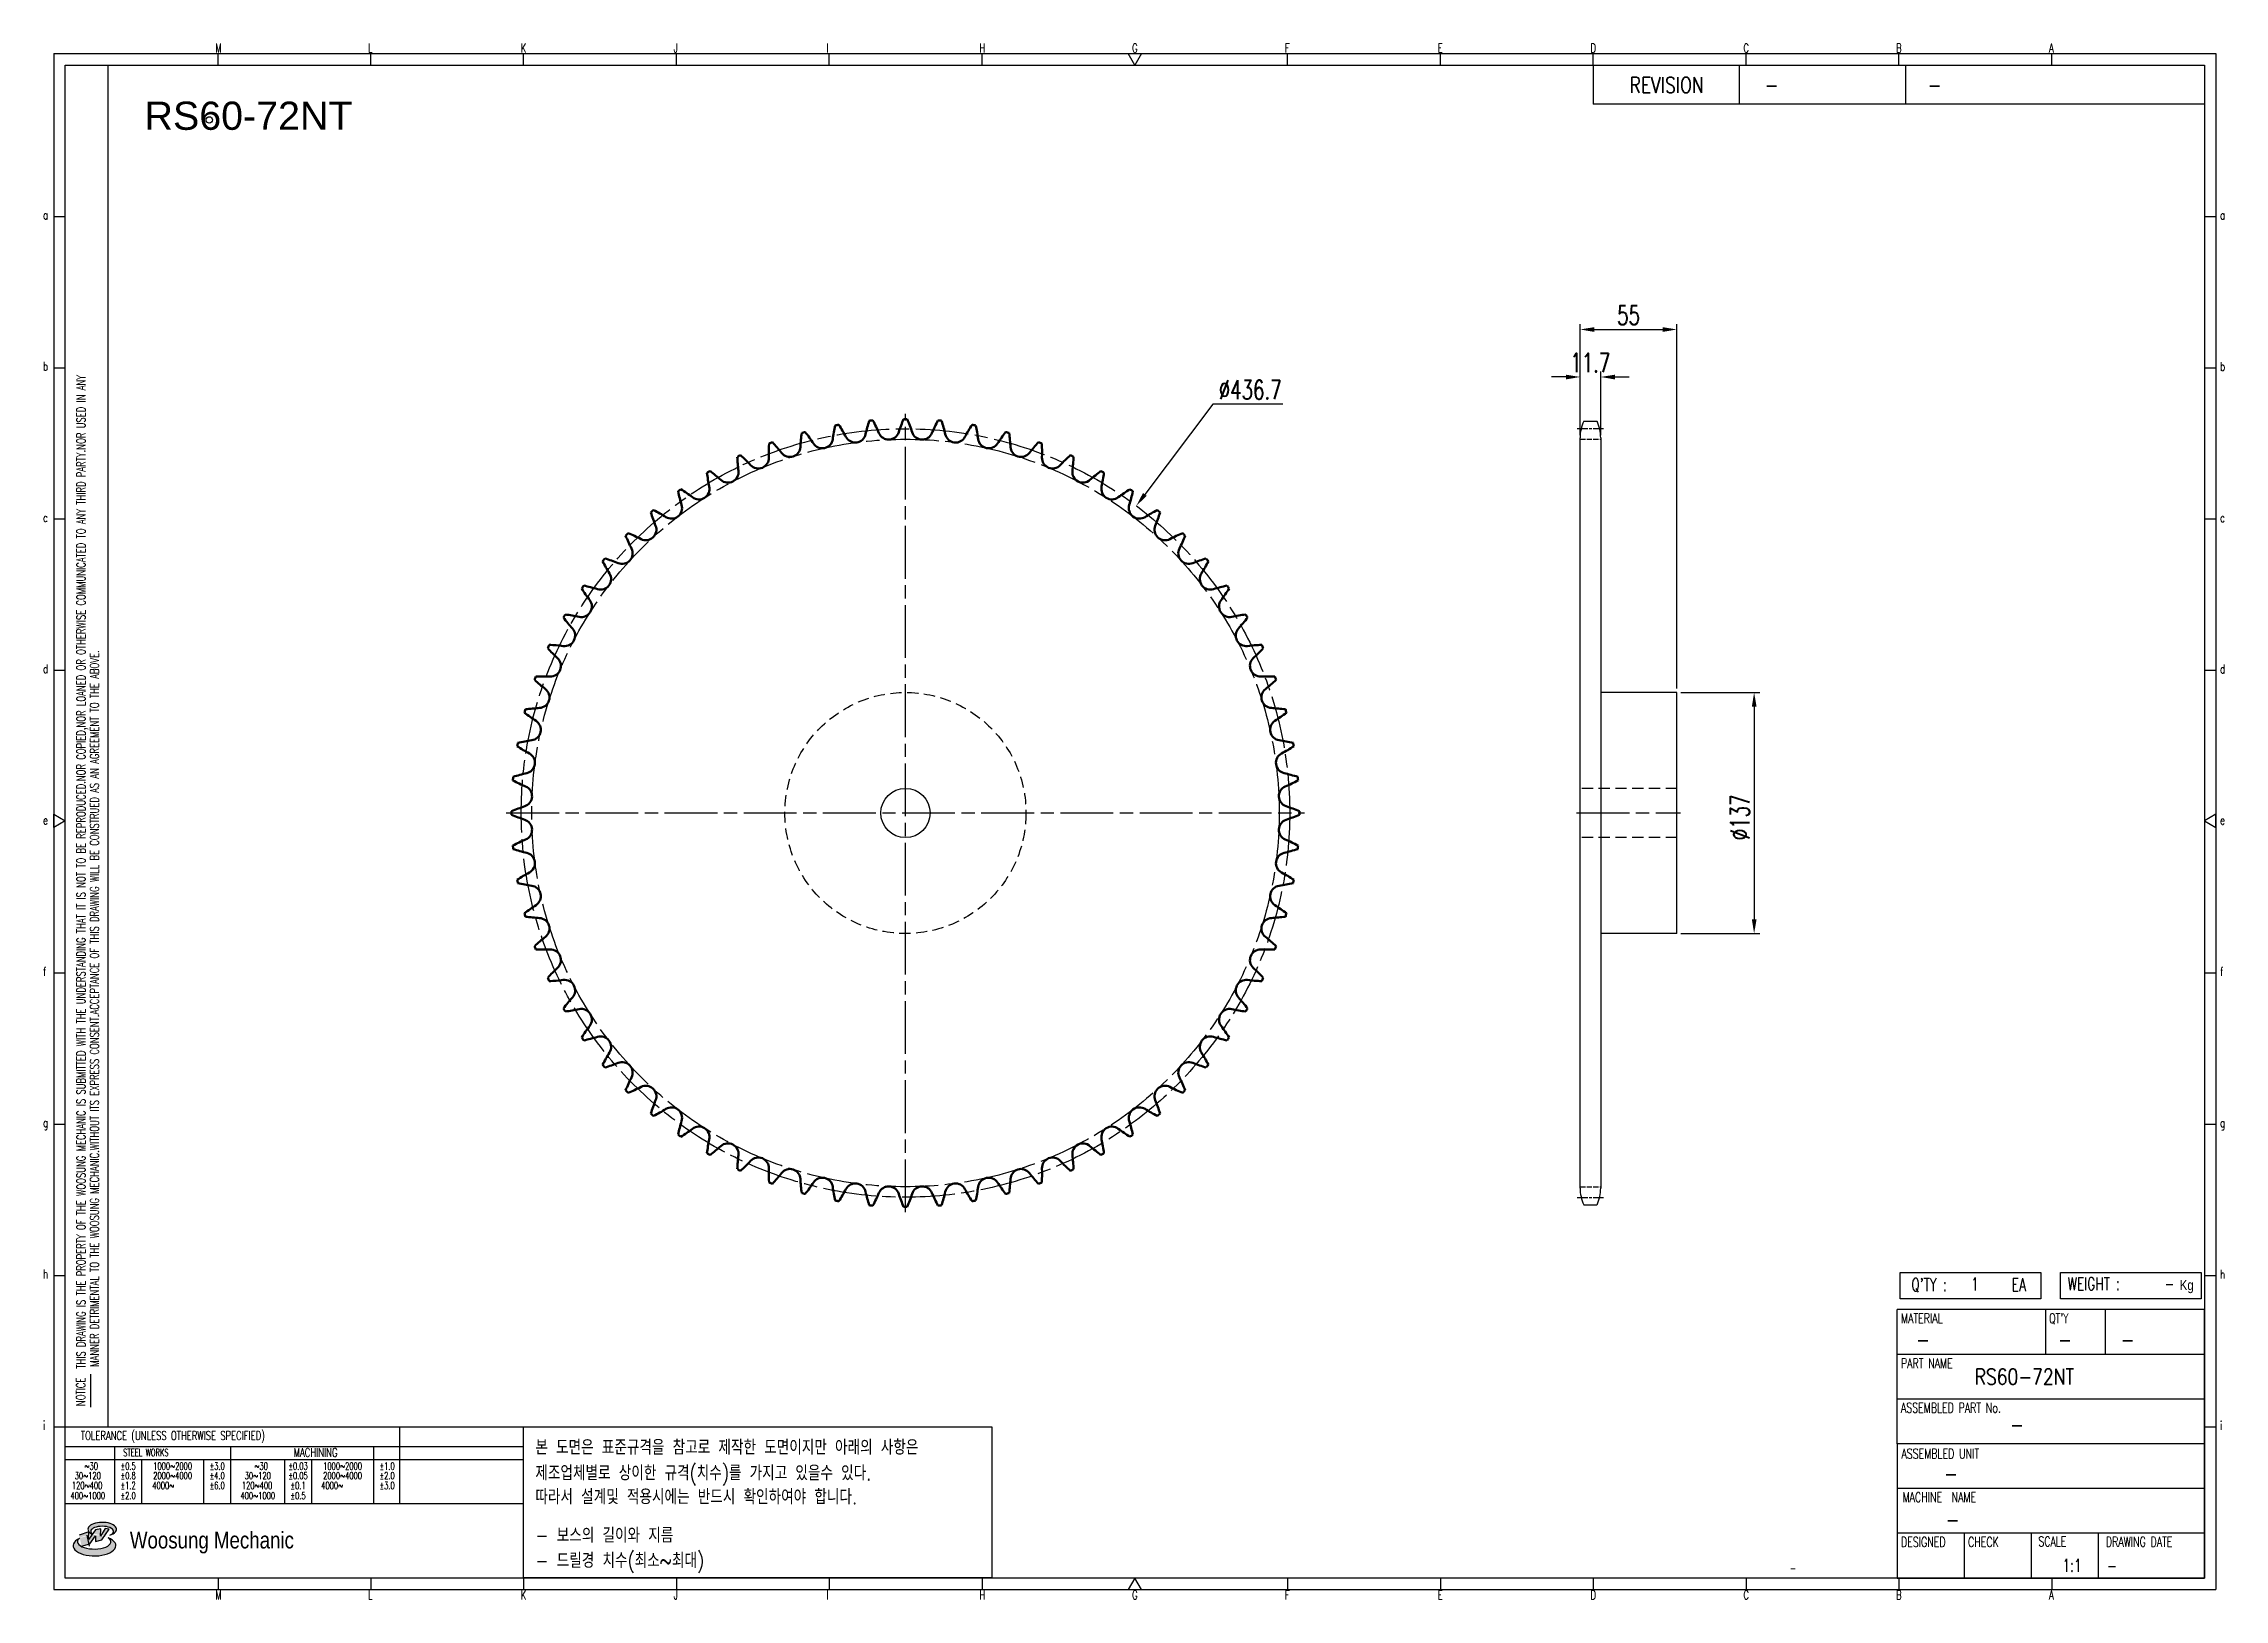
# Model space of a CAD drawing. Header units: millimetres. Extents: x 24037 to 25276, y 26 to 910.
import ezdxf
from ezdxf.enums import TextEntityAlignment as Align

# ---------------------------------------------------------------- set-up
doc = ezdxf.new("R2010")
doc.units = ezdxf.units.MM
for name, pattern in [('AM_ISO02W050', [7.5, 6, -1.5]), ('AM_ISO02W050x2', [3.75, 3, -0.75]), ('AM_ISO08W050', [18, 12, -1.5, 3, -1.5]), ('AM_ISO08W050x2', [9, 6, -0.75, 1.5, -0.75]), ('HIDDEN', [9.525, 6.35, -3.175])]:
    doc.linetypes.add(name, pattern=pattern)
for name, color, linetype, lineweight in [('AM_0N', 7, 'Continuous', 50), ('AM_3N', 6, 'AM_ISO02W050', 25), ('AM_7N', 4, 'AM_ISO08W050', 25)]:
    doc.layers.add(name, color=color, linetype=linetype, lineweight=lineweight)
for name, color, linetype in [('HL', 2, 'HIDDEN'), ('S-DIM', 7, 'Continuous'), ('TITLE', 7, 'Continuous'), ('도면레이아웃', 7, 'Continuous')]:
    doc.layers.add(name, color=color, linetype=linetype)
doc.styles.add('HAN', font='ROMANS.shx', dxfattribs={"width": 0.7, "bigfont": 'whgtxt.shx'})
doc.styles.add('HKD_ST2', font='romans.shx', dxfattribs={"width": 0.7, "height": 4, "bigfont": '@extfont2.shx'})
doc.styles.add('HSG', font='SIMPLEX.shx', dxfattribs={"width": 0.7, "bigfont": 'HSG.shx'})
doc.styles.add('ROMANS', font='romans.shx', dxfattribs={"width": 0.7, "bigfont": 'whgtxt.shx'})
doc.styles.add('SLDTEXTSTYLE4', font='arial.ttf', dxfattribs={"width": 0.8})
doc.styles.get("Standard").update_dxf_attribs({"font": 'arial.ttf'})
doc.dimstyles.new('APP23', dxfattribs={"dimscale": 4.5, "dimtxt": 2.4, "dimasz": 1.8, "dimexe": 0.7, "dimexo": 0.5, "dimgap": 0.6, "dimtad": 1, "dimtoh": 1, "dimdec": 1, "dimrnd": 0.01, "dimzin": 9, "dimdsep": 46, "dimtxsty": 'HSG', "dimcen": 0, "dimclrd": 1, "dimclre": 1, "dimclrt": 256, "dimazin": 2, "dimtp": 1, "dimtm": 1, "dimtfac": 0.5, "dimtdec": 1, "dimtix": 1, "dimtofl": 0, "dimtmove": 0, "dimatfit": 3, "dimfxl": 0, "dimtvp": 1, "dimtolj": 2, "dimlwd": -1, "dimlwe": -1, "dimarcsym": 0})

# ---------------------------------------------------------------- blocks, each defined once
blk = doc.blocks.new('SUYWSHJH')
at = {"layer": '도면레이아웃'}
h = blk.add_hatch(color=10, dxfattribs=at)
h.paths.add_polyline_path([(1.544, 35.177), (1.554, 34.966), (1.779, 35.034), (2.054, 35.422), (1.908, 35.446), (1.728, 35.167), (1.741, 35.439), (1.547, 35.405), (1.292, 35.041), (1.295, 35.33), (0.943, 35.208), (1.03, 34.8), (1.336, 34.885)])
edge = h.paths.add_edge_path()
edge.add_ellipse((1.795, 35.421), major_axis=(-0.53, 0), ratio=0.487785, start_angle=122.36065, end_angle=403.39574)
edge.add_line((1.411, 35.244), (1.419, 35.261))
edge.add_ellipse((1.798, 35.344), major_axis=(-0.423, 0), ratio=0.444396, start_angle=131.58977, end_angle=386.19408, ccw=False)
edge = h.paths.add_edge_path()
edge.add_ellipse((1.512, 34.815), major_axis=(-0.793, 0), ratio=0.480113, start_angle=314.67633, end_angle=590.85213)
edge.add_ellipse((1.501, 34.958), major_axis=(-0.62, 0), ratio=0.43311, start_angle=331.7024, end_angle=574.42495, ccw=False)
for p, q in [((0, 90.118), (80.15, 90.118)), ((0, 90.118), (0, 33.191)), ((6.089, 89.693), (6.089, 90.118)), ((11.753, 89.693), (11.753, 90.118)), ((17.418, 89.693), (17.418, 90.118)), ((23.082, 89.693), (23.082, 90.118)), ((28.746, 89.693), (28.746, 90.118)), ((34.411, 89.693), (34.411, 90.118)), ((45.739, 89.693), (45.739, 90.118)), ((51.404, 89.693), (51.404, 90.118)), ((57.068, 89.693), (57.068, 90.118)), ((62.732, 89.693), (62.732, 90.118)), ((68.397, 89.693), (68.397, 90.118)), ((74.061, 89.693), (74.061, 90.118)), ((80.15, 90.118), (80.15, 33.191)), ((0, 84.085), (0.425, 84.085)), ((79.725, 84.085), (80.15, 84.085)), ((0, 78.478), (0.425, 78.478)), ((79.725, 78.478), (80.15, 78.478)), ((0, 72.87), (0.425, 72.87)), ((79.725, 72.87), (80.15, 72.87)), ((0, 67.262), (0.425, 67.262)), ((79.725, 67.262), (80.15, 67.262)), ((0, 56.047), (0.425, 56.047)), ((79.725, 56.047), (80.15, 56.047)), ((0, 50.439), (0.425, 50.439)), ((79.725, 50.439), (80.15, 50.439)), ((0, 44.832), (0.425, 44.832)), ((79.725, 44.832), (80.15, 44.832)), ((1.377, 39.947), (1.377, 41.174)), ((0, 39.224), (0.425, 39.224)), ((79.725, 39.224), (80.15, 39.224)), ((0, 33.191), (80.15, 33.191)), ((6.089, 33.616), (6.089, 33.191)), ((11.753, 33.616), (11.753, 33.191)), ((17.418, 33.616), (17.418, 33.191)), ((23.082, 33.616), (23.082, 33.191)), ((28.746, 33.616), (28.746, 33.191)), ((34.411, 33.616), (34.411, 33.191)), ((45.739, 33.616), (45.739, 33.191)), ((51.404, 33.616), (51.404, 33.191)), ((57.068, 33.616), (57.068, 33.191)), ((62.732, 33.616), (62.732, 33.191)), ((68.397, 33.616), (68.397, 33.191)), ((74.061, 33.616), (74.061, 33.191))]:
    blk.add_line(p, q)
at = {"color": 2}
for p, q in [((2.017, 39.224), (2.017, 89.693)), ((0.425, 39.224), (17.418, 39.224)), ((12.816, 39.224), (12.816, 36.382)), ((17.418, 33.616), (17.418, 39.224)), ((0.425, 38.487), (17.418, 38.487)), ((0.425, 38.012), (17.418, 38.012)), ((2.257, 38.487), (2.257, 36.382)), ((3.257, 38.012), (3.257, 36.382)), ((5.557, 38.012), (5.557, 36.382)), ((6.557, 38.5), (6.557, 36.382)), ((8.557, 38.012), (8.557, 36.382)), ((9.557, 38.026), (9.557, 36.382)), ((11.857, 38.487), (11.857, 36.382)), ((0.425, 36.382), (17.418, 36.382))]:
    blk.add_line(p, q, dxfattribs=at)
at = {"color": 6, "ltscale": 0.5}
for p, q in [((57.068, 89.693), (57.068, 88.246)), ((62.47, 89.693), (62.47, 88.246)), ((68.635, 89.693), (68.635, 88.246)), ((79.725, 88.246), (57.068, 88.246)), ((68.336, 38.59), (68.336, 43.563)), ((79.725, 43.563), (68.336, 43.563)), ((73.827, 43.563), (73.827, 41.905)), ((76.037, 43.563), (76.037, 41.905)), ((79.725, 38.59), (79.725, 43.563)), ((79.725, 41.905), (68.336, 41.905)), ((79.725, 40.248), (68.336, 40.248)), ((68.336, 38.59), (68.336, 33.616)), ((79.725, 38.59), (68.336, 38.59)), ((79.725, 33.616), (79.725, 38.59)), ((79.725, 36.932), (68.336, 36.932)), ((79.725, 35.274), (68.336, 35.274)), ((70.822, 33.616), (70.822, 35.274)), ((73.309, 33.616), (73.309, 35.274)), ((75.796, 33.616), (75.796, 35.274)), ((68.336, 33.616), (79.725, 33.616))]:
    blk.add_line(p, q, dxfattribs=at)
for points in [[(40.075, 89.693), (39.83, 90.118), (40.32, 90.118)], [(0.425, 89.693), (79.725, 89.693), (79.725, 33.616), (0.425, 33.616)], [(0.425, 61.679), (0, 61.433), (0, 61.924)], [(79.725, 61.679), (80.15, 61.433), (80.15, 61.924)], [(40.075, 33.616), (39.83, 33.191), (40.32, 33.191)]]:
    blk.add_lwpolyline(points, close=True)
at = {"layer": 'TITLE', "color": 20}
for p, q in [((68.449, 43.961), (68.449, 44.936)), ((68.449, 44.936), (73.654, 44.936)), ((73.654, 44.936), (73.654, 43.961)), ((74.39, 43.961), (74.39, 44.936)), ((74.39, 44.936), (79.595, 44.936)), ((79.595, 44.936), (79.595, 43.961)), ((73.654, 43.961), (68.449, 43.961)), ((79.595, 43.961), (74.39, 43.961))]:
    blk.add_line(p, q, dxfattribs=at)
at = {"layer": '도면레이아웃'}
for p, q in [((1.295, 35.33), (0.943, 35.208)), ((1.03, 34.8), (1.336, 34.885)), ((1.224, 35.208), (1.311, 34.8)), ((1.224, 35.208), (1.224, 35.208)), ((1.547, 35.405), (1.292, 35.041)), ((1.292, 35.041), (1.295, 35.33)), ((1.336, 34.885), (1.544, 35.177)), ((1.419, 35.261), (1.411, 35.244)), ((1.544, 35.177), (1.554, 34.966)), ((1.741, 35.439), (1.547, 35.405)), ((1.554, 34.966), (1.779, 35.034)), ((1.908, 35.446), (1.728, 35.167)), ((1.728, 35.167), (1.741, 35.439)), ((1.779, 35.034), (2.054, 35.422)), ((2.054, 35.422), (1.908, 35.446))]:
    blk.add_line(p, q, dxfattribs=at)
for centre, major_axis, ratio, start_param, end_param in [((1.795, 35.421), (-0.53, 0), 0.487785, 2.135596, 7.040584), ((1.512, 34.815), (-0.793, 0), 0.480113, 5.492138, 10.312315), ((1.501, 34.958), (-0.62, 0), 0.43311, 5.789299, 10.025607), ((1.798, 35.344), (-0.423, 0), 0.444396, 2.296675, 6.740358)]:
    blk.add_ellipse(centre, major_axis=major_axis, ratio=ratio, start_param=start_param, end_param=end_param, dxfattribs=at)
at = {"color": 4, "style": 'HKD_ST2', "width": 0.7}
for s, p in [('M', (5.988, 90.164)), ('L', (11.652, 90.164)), ('K', (17.316, 90.164)), ('J', (22.981, 90.164)), ('I', (28.645, 90.164)), ('H', (34.309, 90.164)), ('G', (39.974, 90.164)), ('F', (45.638, 90.164)), ('E', (51.302, 90.164)), ('D', (56.967, 90.164)), ('C', (62.631, 90.164)), ('B', (68.295, 90.164)), ('A', (73.96, 90.164)), ('a', (-0.395, 83.976)), ('a', (80.305, 83.97)), ('b', (-0.395, 78.368)), ('b', (80.305, 78.362)), ('c', (-0.395, 72.76)), ('c', (80.305, 72.754)), ('d', (-0.395, 67.153)), ('d', (80.305, 67.147)), ('e', (-0.395, 61.545)), ('e', (80.305, 61.539)), ('f', (-0.395, 55.937)), ('f', (80.305, 55.931)), ('g', (-0.395, 50.33)), ('g', (80.305, 50.324)), ('h', (-0.395, 44.722)), ('h', (80.305, 44.716)), ('i', (-0.395, 39.114)), ('i', (80.305, 39.108)), ('M', (5.988, 32.824)), ('L', (11.652, 32.824)), ('K', (17.316, 32.824)), ('J', (22.981, 32.824)), ('I', (28.645, 32.824)), ('H', (34.309, 32.824)), ('G', (39.974, 32.824)), ('F', (45.638, 32.824)), ('E', (51.302, 32.824)), ('D', (56.967, 32.824)), ('C', (62.631, 32.824)), ('B', (68.295, 32.824)), ('A', (73.96, 32.824))]:
    blk.add_text(s, height=0.326, dxfattribs=at).set_placement(p)
for s, height, style, width, p in [('REVISION', 0.5806, 'HAN', 0.8, (58.415, 88.664)), ('-', 0.581, 'HAN', 0.8, (63.426, 88.664)), ('-', 0.581, 'HAN', 0.8, (69.468, 88.664)), ("Q'TY : ", 0.4746, 'HKD_ST2', 0.7, (68.857, 44.253)), ('1', 0.475, 'HKD_ST2', 0.7, (71.071, 44.275)), ('EA', 0.4746, 'HKD_ST2', 0.7, (72.578, 44.253)), ('WEIGHT : ', 0.4746, 'HKD_ST2', 0.7, (74.65, 44.286)), ('-', 0.581, 'HAN', 0.8, (69.029, 42.157)), ('-', 0.581, 'HAN', 0.8, (74.289, 42.157)), ('-', 0.581, 'HAN', 0.8, (76.623, 42.157)), ('-', 0.581, 'HAN', 0.8, (72.515, 39.013)), ('-', 0.581, 'HAN', 0.8, (70.067, 37.189)), ('-', 0.581, 'HAN', 0.8, (70.126, 35.48)), ('1:1', 0.4746, 'HKD_ST2', 0.7, (74.458, 33.848)), ('-', 0.475, 'HKD_ST2', 0.7, (76.112, 33.837))]:
    blk.add_text(s, height=height, dxfattribs=dict(style=style, width=width)).set_placement(p)
at = {"color": 6, "style": 'HKD_ST2', "width": 0.7}
for s, p in [(' THIS DRAWING IS THE PROPERTY OF THE WOOSUNG MECHANIC IS SUBMITTED WITH THE UNDERSTANDING THAT IT IS NOT TO BE REPRODUCED.NOR COPIED,NOR LOANED OR OTHERWISE COMMUNICATED TO ANY THIRD PARTY.NOR USED IN ANY', (1.173, 41.217)), ('MANNER DETRIMENTAL TO THE WOOSUNG MECHANIC.WITHOUT ITS EXPRESS CONSENT.ACCEPTANCE OF THIS DRAWING WILL BE CONSTRUED AS AN AGREEMENT TO THE ABOVE.', (1.672, 41.447))]:
    blk.add_text(s, height=0.326266, rotation=90, dxfattribs=at).set_placement(p)
at = {"style": 'HKD_ST2', "width": 0.7}
blk.add_text('-', height=0.475, dxfattribs=at).set_placement((78.613, 44.286), align=Align.RIGHT)
at = {"color": 4, "style": 'HKD_ST2', "width": 0.7}
for s, height, p in [('MATERIAL', 0.3651, (68.474, 43.425)), ("QT'Y", 0.3651, (73.965, 43.425)), ('PART NAME', 0.3651, (68.474, 41.756)), ('ASSEMBLED PART No.', 0.36511, (68.474, 40.109)), ('ASSEMBLED UNIT', 0.36511, (68.49, 38.408)), ('MACHINE  NAME', 0.36511, (68.532, 36.794)), ('DESIGNED', 0.3651, (68.474, 35.136)), ('CHECK', 0.3651, (70.961, 35.136)), ('SCALE', 0.3651, (73.566, 35.153)), ('DRAWING DATE', 0.36511, (76.071, 35.141))]:
    blk.add_text(s, height=height, dxfattribs=at).set_placement(p, align=Align.TOP_LEFT)
at = {"style": 'HKD_ST2', "width": 0.7}
blk.add_text('NOTICE', height=0.3263, rotation=90, dxfattribs=at).set_placement((1.163, 39.988))
for s, height, style, width, p in [('TOLERANCE (UNLESS OTHERWISE SPECIFIED)', 0.32627, 'HKD_ST2', 0.7, (4.417, 38.896)), ('-', 0.326, 'ROMANS', 0.65, (64.469, 33.975))]:
    blk.add_text(s, height=height, dxfattribs=dict(style=style, width=width)).set_placement(p, align=Align.MIDDLE_CENTER)
at = {"color": 4, "style": 'HKD_ST2', "width": 0.7}
for s, height, p in [('STEEL WORKS', 0.26101, (3.416, 38.268)), ('MACHINING', 0.3263, (9.707, 38.27)), ('%%P0.5', 0.261, (2.757, 37.762)), ('%%P0.8', 0.261, (2.757, 37.411)), ('%%P3.0', 0.261, (6.057, 37.762)), ('%%P4.0', 0.261, (6.057, 37.411)), ('%%P0.03', 0.261, (9.057, 37.762)), ('%%P0.05', 0.261, (9.057, 37.411)), ('%%P1.0', 0.261, (12.357, 37.762)), ('%%P2.0', 0.261, (12.357, 37.411)), ('%%P1.2', 0.261, (2.757, 37.045)), ('%%P2.0', 0.261, (2.757, 36.67)), ('%%P6.0', 0.261, (6.057, 37.045)), ('%%P0.1', 0.261, (9.057, 37.045)), ('%%P0.5', 0.261, (9.057, 36.67)), ('%%P3.0', 0.261, (12.357, 37.045))]:
    blk.add_text(s, height=height, dxfattribs=at).set_placement(p, align=Align.MIDDLE)
for s, height, p in [('30%%126120', 0.261, (1.263, 37.411)), ('%%12630', 0.261, (1.389, 37.762)), ('2000%%1264000', 0.26101, (4.407, 37.411)), ('1000%%1262000', 0.26101, (4.407, 37.762)), ('30%%126120', 0.261, (7.563, 37.411)), ('%%12630', 0.261, (7.689, 37.762)), ('2000%%1264000', 0.26101, (10.707, 37.411)), ('1000%%1262000', 0.26101, (10.707, 37.762)), ('400%%1261000', 0.26101, (1.263, 36.67)), ('120%%126400', 0.26101, (1.237, 37.045)), ('4000%%126', 0.261, (4.061, 37.045)), ('400%%1261000', 0.26101, (7.563, 36.67)), ('120%%126400', 0.26101, (7.537, 37.045)), ('4000%%126', 0.261, (10.321, 37.045))]:
    blk.add_text(s, height=height, dxfattribs=at).set_placement(p, align=Align.MIDDLE_CENTER)
at = {"color": 1, "style": 'SLDTEXTSTYLE4', "width": 0.8}
blk.add_text('Woosung Mechanic', height=0.61957, dxfattribs=at).set_placement((2.822, 34.711))
at = {"layer": 'TITLE', "width": 0.8}
blk.add_text('Kg', height=0.3789, dxfattribs=at).set_placement((78.807, 44.286))
blk = doc.blocks.new('*D2')
at = {"layer": 'Defpoints', "color": 0, "transparency": 16777216}
for p in [(24922, 720.7), (24910.3, 685.4), (24922, 685.4)]:
    blk.add_point(p, dxfattribs=at)
at = {"layer": 'S-DIM', "color": 1, "transparency": 16777216}
for p, q in [((24902.2, 720.7), (24894.1, 720.7)), ((24910.3, 687.6), (24910.3, 723.8)), ((24922, 687.6), (24922, 723.8)), ((24930.1, 720.7), (24938.2, 720.7))]:
    blk.add_line(p, q, dxfattribs=at)
for points in [[(24902.2, 722), (24902.2, 719.3), (24910.3, 720.7)], [(24930.1, 722), (24930.1, 719.3), (24922, 720.7)]]:
    blk.add_solid(points, dxfattribs=at)
at = {"layer": 'S-DIM', "transparency": 16777216, "insert": (24916.1, 728.8), "char_height": 10.8, "attachment_point": 5, "style": 'HSG'}
blk.add_mtext('\\A2;11.7', dxfattribs=at)
blk = doc.blocks.new('*D3')
at = {"layer": 'Defpoints', "color": 0, "transparency": 16777216}
for p in [(24965.3, 747.7), (24910.3, 685.4), (24965.3, 541.4)]:
    blk.add_point(p, dxfattribs=at)
at = {"layer": 'S-DIM', "color": 1, "transparency": 16777216}
for p, q in [((24910.3, 687.6), (24910.3, 750.8)), ((24918.4, 747.7), (24957.2, 747.7)), ((24965.3, 543.7), (24965.3, 750.8))]:
    blk.add_line(p, q, dxfattribs=at)
for points in [[(24918.4, 749), (24918.4, 746.3), (24910.3, 747.7)], [(24957.2, 749), (24957.2, 746.3), (24965.3, 747.7)]]:
    blk.add_solid(points, dxfattribs=at)
at = {"layer": 'S-DIM', "transparency": 16777216, "insert": (24937.8, 755.8), "char_height": 10.8, "attachment_point": 5, "style": 'HSG'}
blk.add_mtext('\\A2;55', dxfattribs=at)
blk = doc.blocks.new('*D4')
at = {"layer": 'Defpoints', "color": 0, "transparency": 16777216}
for p in [(24965.3, 541.4), (24965.3, 404.4), (25009.2, 404.4)]:
    blk.add_point(p, dxfattribs=at)
at = {"layer": 'S-DIM', "color": 1, "transparency": 16777216}
for p, q in [((24967.5, 541.4), (25012.4, 541.4)), ((25009.2, 533.3), (25009.2, 412.5)), ((24967.5, 404.4), (25012.4, 404.4))]:
    blk.add_line(p, q, dxfattribs=at)
for points in [[(25007.9, 533.3), (25010.6, 533.3), (25009.2, 541.4)], [(25007.9, 412.5), (25010.6, 412.5), (25009.2, 404.4)]]:
    blk.add_solid(points, dxfattribs=at)
at = {"layer": 'S-DIM', "transparency": 16777216, "insert": (25001.1, 470.4), "char_height": 10.8, "attachment_point": 5, "rotation": 90, "style": 'HSG'}
blk.add_mtext('\\A2;%%c137', dxfattribs=at)
blk = doc.blocks.new('*D5')
at = {"layer": 'Defpoints', "color": 0, "transparency": 16777216}
for p in [(24658.1, 647.5), (24395.7, 298.3)]:
    blk.add_point(p, dxfattribs=at)
at = {"layer": 'S-DIM', "color": 1, "transparency": 16777216}
for p, q in [((24701.5, 705.3), (24662.9, 654)), ((24741.3, 705.3), (24701.5, 705.3))]:
    blk.add_line(p, q, dxfattribs=at)
blk.add_solid([(24661.9, 654.8), (24664, 653.1), (24658.1, 647.5)], dxfattribs=at)
at = {"layer": 'S-DIM', "transparency": 16777216, "insert": (24722.8, 713.4), "char_height": 10.8, "attachment_point": 5, "style": 'HSG'}
blk.add_mtext('\\A2;∅436.7', dxfattribs=at)

msp = doc.modelspace()

# ---------------------------------------------------------------- linework, layer by layer
for p, q in [((24912.37, 695.54), (24919.9, 695.54)), ((24910.29, 259.78), (24910.29, 686.04)), ((24921.99, 686.04), (24921.99, 259.78)), ((24965.29, 541.41), (24921.99, 541.41)), ((24965.29, 404.41), (24965.29, 541.41)), ((24965.29, 404.41), (24921.99, 404.41)), ((24912.37, 250.28), (24919.9, 250.28))]:
    msp.add_line(p, q)
at = {"color": 4}
msp.add_lwpolyline([(24309.89, 124.14), (24576.05, 124.14), (24576.05, 38.17), (24309.89, 38.17)], close=True, dxfattribs=at)
for centre, radius in [((24131.24, 866.74), 1.85), ((24526.89, 472.91), 14)]:
    msp.add_circle(centre, radius)
for centre, start, end in [((24932.99, 686.04), 155.25994, 180), ((24899.29, 686.04), 0, 24.74006), ((24932.99, 259.78), 180, 204.74006), ((24899.29, 259.78), 335.25994, 0)]:
    msp.add_arc(centre, 22.7, start, end)
at = {"layer": 'AM_0N'}
for centre, radius, start, end in [((24607.23, 664.09), 105.76, 162.52782, 166.875), ((24526.89, 472.91), 223.87, 94.7368, 95.2632), ((24414.57, 647.23), 105.76, 23.125, 27.47218), ((24623.59, 656.36), 105.76, 157.52782, 161.875), ((24526.89, 472.91), 223.87, 89.7368, 90.2632), ((24430.19, 656.36), 105.76, 18.125, 22.47218), ((24639.21, 647.23), 105.76, 152.52782, 156.875), ((24526.89, 472.91), 223.87, 84.7368, 85.2632), ((24446.54, 664.09), 105.76, 13.125, 17.47218), ((24555.02, 678.37), 105.76, 177.52782, 181.875), ((24526.89, 472.91), 223.87, 109.7368, 110.2632), ((24373.28, 612.22), 105.76, 38.125, 42.47218), ((24572.81, 675.13), 105.76, 172.52782, 176.875), ((24526.89, 472.91), 223.87, 104.7368, 105.2632), ((24386, 625.08), 105.76, 33.125, 37.47218), ((24479.61, 686.16), 6.01, 213.125, 351.875), ((24590.26, 670.36), 105.76, 167.52782, 171.875), ((24526.89, 472.91), 223.87, 99.7368, 100.2632), ((24399.8, 636.78), 105.76, 28.125, 32.47218), ((24498.38, 689.47), 6.01, 208.125, 346.875), ((24517.36, 691.13), 6.01, 203.125, 341.875), ((24536.42, 691.13), 6.01, 198.125, 336.875), ((24555.4, 689.47), 6.01, 193.125, 331.875), ((24653.97, 636.78), 105.76, 147.52782, 151.875), ((24526.89, 472.91), 223.87, 79.7368, 80.2632), ((24463.51, 670.36), 105.76, 8.125, 12.47218), ((24574.16, 686.16), 6.01, 188.125, 326.875), ((24667.77, 625.08), 105.76, 142.52782, 146.875), ((24526.89, 472.91), 223.87, 74.7368, 75.2632), ((24480.96, 675.13), 105.76, 3.125, 7.47218), ((24680.5, 612.22), 105.76, 137.52782, 141.875), ((24526.89, 472.91), 223.87, 69.7368, 70.2632), ((24498.76, 678.37), 105.76, 358.125, 2.47218), ((24526.89, 472.91), 223.87, 114.7368, 115.2632), ((24537, 680.04), 105.76, 182.52782, 186.875), ((24361.72, 598.3), 105.76, 43.125, 47.47218), ((24443.3, 674.71), 6.01, 223.125, 1.875), ((24461.21, 681.23), 6.01, 218.125, 356.875), ((24592.57, 681.23), 6.01, 183.125, 321.875), ((24610.48, 674.71), 6.01, 178.125, 316.875), ((24692.06, 598.3), 105.76, 132.52782, 136.875), ((24526.89, 472.91), 223.87, 64.7368, 65.2632), ((24516.77, 680.04), 105.76, 353.125, 357.47218), ((24526.89, 472.91), 223.87, 124.7368, 125.2632), ((24342.45, 567.71), 105.76, 53.125, 57.47218), ((24409.53, 657.13), 6.01, 233.125, 11.875), ((24526.89, 472.91), 223.87, 119.7368, 120.2632), ((24518.91, 680.13), 105.76, 187.52782, 191.875), ((24351.42, 583.43), 105.76, 48.125, 52.47218), ((24426.03, 666.66), 6.01, 228.125, 6.875), ((24627.75, 666.66), 6.01, 173.125, 311.875), ((24702.36, 583.43), 105.76, 127.52782, 131.875), ((24526.89, 472.91), 223.87, 59.7368, 60.2632), ((24644.25, 657.13), 6.01, 168.125, 306.875), ((24534.86, 680.13), 105.76, 348.125, 352.47218), ((24711.32, 567.71), 105.76, 122.52782, 126.875), ((24526.89, 472.91), 223.87, 54.7368, 55.2632), ((24526.89, 472.91), 223.87, 129.7368, 130.2632), ((24334.89, 551.28), 105.76, 58.125, 62.47218), ((24393.92, 646.2), 6.01, 238.125, 16.875), ((24500.88, 678.65), 105.76, 192.52782, 196.875), ((24659.86, 646.2), 6.01, 163.125, 301.875), ((24552.89, 678.65), 105.76, 343.125, 347.47218), ((24718.88, 551.28), 105.76, 117.52782, 121.875), ((24526.89, 472.91), 223.87, 49.7368, 50.2632), ((24379.32, 633.95), 6.01, 243.125, 21.875), ((24483.05, 675.6), 105.76, 197.52782, 201.875), ((24674.45, 633.95), 6.01, 158.125, 296.875), ((24570.73, 675.6), 105.76, 338.125, 342.47218), ((24365.85, 620.48), 6.01, 248.125, 26.875), ((24526.89, 472.91), 223.87, 134.7368, 135.2632), ((24465.55, 671), 105.76, 202.52782, 206.875), ((24328.79, 534.25), 105.76, 63.125, 67.47218), ((24724.98, 534.25), 105.76, 112.52782, 116.875), ((24687.93, 620.48), 6.01, 153.125, 291.875), ((24588.22, 671), 105.76, 333.125, 337.47218), ((24526.89, 472.91), 223.87, 44.7368, 45.2632), ((24353.6, 605.88), 6.01, 253.125, 31.875), ((24526.89, 472.91), 223.87, 139.7368, 140.2632), ((24448.52, 664.9), 105.76, 207.52782, 211.875), ((24324.2, 516.75), 105.76, 68.125, 72.47218), ((24729.57, 516.75), 105.76, 107.52782, 111.875), ((24700.18, 605.88), 6.01, 148.125, 286.875), ((24605.26, 664.9), 105.76, 328.125, 332.47218), ((24526.89, 472.91), 223.87, 39.7368, 40.2632), ((24526.89, 472.91), 223.87, 144.7368, 145.2632), ((24432.08, 657.34), 105.76, 212.52782, 216.875), ((24321.15, 498.92), 105.76, 73.125, 77.47218), ((24732.62, 498.92), 105.76, 102.52782, 106.875), ((24621.69, 657.34), 105.76, 323.125, 327.47218), ((24526.89, 472.91), 223.87, 34.7368, 35.2632), ((24526.89, 472.91), 223.87, 149.7368, 150.2632), ((24416.37, 648.38), 105.76, 217.52782, 221.875), ((24319.67, 480.89), 105.76, 78.125, 82.47218), ((24342.67, 590.27), 6.01, 258.125, 36.875), ((24711.11, 590.27), 6.01, 143.125, 281.875), ((24734.11, 480.89), 105.76, 97.52782, 101.875), ((24637.41, 648.38), 105.76, 318.125, 322.47218), ((24526.89, 472.91), 223.87, 29.7368, 30.2632), ((24333.14, 573.77), 6.01, 263.125, 41.875), ((24720.63, 573.77), 6.01, 138.125, 276.875), ((24526.89, 472.91), 223.87, 154.7368, 155.2632), ((24401.5, 638.08), 105.76, 222.52782, 226.875), ((24319.76, 462.8), 105.76, 83.125, 87.47218), ((24325.09, 556.5), 6.01, 268.125, 46.875), ((24734.01, 462.8), 105.76, 92.52782, 96.875), ((24728.69, 556.5), 6.01, 133.125, 271.875), ((24652.28, 638.08), 105.76, 313.125, 317.47218), ((24526.89, 472.91), 223.87, 24.7368, 25.2632), ((24526.89, 472.91), 223.87, 159.7368, 160.2632), ((24387.58, 626.52), 105.76, 227.52782, 231.875), ((24321.43, 444.78), 105.76, 88.125, 92.47218), ((24732.34, 444.78), 105.76, 87.52782, 91.875), ((24666.2, 626.52), 105.76, 308.125, 312.47218), ((24526.89, 472.91), 223.87, 19.7368, 20.2632), ((24318.57, 538.59), 6.01, 273.125, 51.875), ((24735.2, 538.59), 6.01, 128.125, 266.875), ((24526.89, 472.91), 223.87, 164.7368, 165.2632), ((24374.72, 613.8), 105.76, 232.52782, 236.875), ((24324.66, 426.98), 105.76, 93.125, 97.47218), ((24313.64, 520.19), 6.01, 278.125, 56.875), ((24740.14, 520.19), 6.01, 123.125, 261.875), ((24729.11, 426.98), 105.76, 82.52782, 86.875), ((24679.05, 613.8), 105.76, 303.125, 307.47218), ((24526.89, 472.91), 223.87, 14.7368, 15.2632), ((24526.89, 472.91), 223.87, 169.7368, 170.2632), ((24363.02, 600), 105.76, 237.52782, 241.875), ((24329.44, 409.53), 105.76, 98.125, 102.47218), ((24724.34, 409.53), 105.76, 77.52782, 81.875), ((24690.75, 600), 105.76, 298.125, 302.47218), ((24526.89, 472.91), 223.87, 9.7368, 10.2632), ((24310.33, 501.42), 6.01, 283.125, 61.875), ((24743.44, 501.42), 6.01, 118.125, 256.875), ((24526.89, 472.91), 223.87, 174.7368, 175.2632), ((24352.57, 585.23), 105.76, 242.52782, 246.875), ((24335.71, 392.57), 105.76, 103.125, 107.47218), ((24308.67, 482.44), 6.01, 288.125, 66.875), ((24745.11, 482.44), 6.01, 113.125, 251.875), ((24718.06, 392.57), 105.76, 72.52782, 76.875), ((24701.21, 585.23), 105.76, 293.125, 297.47218), ((24526.89, 472.91), 223.87, 4.7368, 5.2632), ((24526.89, 472.91), 223.87, 179.7368, 180.2632), ((24343.44, 376.21), 105.76, 108.125, 112.47218), ((24343.44, 569.61), 105.76, 247.52782, 251.875), ((24710.33, 376.21), 105.76, 67.52782, 71.875), ((24710.33, 569.61), 105.76, 288.125, 292.47218), ((24526.89, 472.91), 223.87, 359.7368, 0.2632), ((24308.67, 463.38), 6.01, 293.125, 71.875), ((24745.11, 463.38), 6.01, 108.125, 246.875), ((24352.57, 360.59), 105.76, 113.125, 117.47218), ((24526.89, 472.91), 223.87, 184.7368, 185.2632), ((24335.71, 553.26), 105.76, 252.52782, 256.875), ((24310.33, 444.4), 6.01, 298.125, 76.875), ((24743.44, 444.4), 6.01, 103.125, 241.875), ((24718.06, 553.26), 105.76, 283.125, 287.47218), ((24701.21, 360.59), 105.76, 62.52782, 66.875), ((24526.89, 472.91), 223.87, 354.7368, 355.2632), ((24363.02, 345.82), 105.76, 118.125, 122.47218), ((24526.89, 472.91), 223.87, 189.7368, 190.2632), ((24690.75, 345.82), 105.76, 57.52782, 61.875), ((24526.89, 472.91), 223.87, 349.7368, 350.2632), ((24329.44, 536.29), 105.76, 257.52782, 261.875), ((24313.64, 425.63), 6.01, 303.125, 81.875), ((24740.14, 425.63), 6.01, 98.125, 236.875), ((24724.34, 536.29), 105.76, 278.125, 282.47218), ((24374.72, 332.02), 105.76, 123.125, 127.47218), ((24526.89, 472.91), 223.87, 194.7368, 195.2632), ((24324.66, 518.84), 105.76, 262.52782, 266.875), ((24318.57, 407.23), 6.01, 308.125, 86.875), ((24735.2, 407.23), 6.01, 93.125, 231.875), ((24729.11, 518.84), 105.76, 273.125, 277.47218), ((24679.05, 332.02), 105.76, 52.52782, 56.875), ((24526.89, 472.91), 223.87, 344.7368, 345.2632), ((24387.58, 319.3), 105.76, 128.125, 132.47218), ((24526.89, 472.91), 223.87, 199.7368, 200.2632), ((24666.2, 319.3), 105.76, 47.52782, 51.875), ((24526.89, 472.91), 223.87, 339.7368, 340.2632), ((24321.43, 501.04), 105.76, 267.52782, 271.875), ((24401.5, 307.74), 105.76, 133.125, 137.47218), ((24325.09, 389.32), 6.01, 313.125, 91.875), ((24728.69, 389.32), 6.01, 88.125, 226.875), ((24652.28, 307.74), 105.76, 42.52782, 46.875), ((24732.34, 501.04), 105.76, 268.125, 272.47218), ((24526.89, 472.91), 223.87, 204.7368, 205.2632), ((24319.76, 483.02), 105.76, 272.52782, 276.875), ((24333.14, 372.05), 6.01, 318.125, 96.875), ((24720.63, 372.05), 6.01, 83.125, 221.875), ((24734.01, 483.02), 105.76, 263.125, 267.47218), ((24526.89, 472.91), 223.87, 334.7368, 335.2632), ((24416.37, 297.44), 105.76, 138.125, 142.47218), ((24526.89, 472.91), 223.87, 209.7368, 210.2632), ((24319.67, 464.93), 105.76, 277.52782, 281.875), ((24342.67, 355.55), 6.01, 323.125, 101.875), ((24711.11, 355.55), 6.01, 78.125, 216.875), ((24734.11, 464.93), 105.76, 258.125, 262.47218), ((24637.41, 297.44), 105.76, 37.52782, 41.875), ((24526.89, 472.91), 223.87, 329.7368, 330.2632), ((24432.08, 288.48), 105.76, 143.125, 147.47218), ((24621.69, 288.48), 105.76, 32.52782, 36.875), ((24526.89, 472.91), 223.87, 214.7368, 215.2632), ((24321.15, 446.9), 105.76, 282.52782, 286.875), ((24353.6, 339.94), 6.01, 328.125, 106.875), ((24448.52, 280.92), 105.76, 148.125, 152.47218), ((24700.18, 339.94), 6.01, 73.125, 211.875), ((24605.26, 280.92), 105.76, 27.52782, 31.875), ((24732.62, 446.9), 105.76, 253.125, 257.47218), ((24526.89, 472.91), 223.87, 324.7368, 325.2632), ((24526.89, 472.91), 223.87, 219.7368, 220.2632), ((24324.2, 429.07), 105.76, 287.52782, 291.875), ((24365.85, 325.34), 6.01, 333.125, 111.875), ((24465.55, 274.82), 105.76, 153.125, 157.47218), ((24687.93, 325.34), 6.01, 68.125, 206.875), ((24588.22, 274.82), 105.76, 22.52782, 26.875), ((24729.57, 429.07), 105.76, 248.125, 252.47218), ((24526.89, 472.91), 223.87, 319.7368, 320.2632), ((24526.89, 472.91), 223.87, 224.7368, 225.2632), ((24328.79, 411.57), 105.76, 292.52782, 296.875), ((24379.32, 311.87), 6.01, 338.125, 116.875), ((24674.45, 311.87), 6.01, 63.125, 201.875), ((24724.98, 411.57), 105.76, 243.125, 247.47218), ((24526.89, 472.91), 223.87, 314.7368, 315.2632), ((24483.05, 270.22), 105.76, 158.125, 162.47218), ((24526.89, 472.91), 223.87, 229.7368, 230.2632), ((24334.89, 394.54), 105.76, 297.52782, 301.875), ((24393.92, 299.62), 6.01, 343.125, 121.875), ((24500.88, 267.18), 105.76, 163.125, 167.47218), ((24659.86, 299.62), 6.01, 58.125, 196.875), ((24552.89, 267.18), 105.76, 12.52782, 16.875), ((24718.88, 394.54), 105.76, 238.125, 242.47218), ((24570.73, 270.22), 105.76, 17.52782, 21.875), ((24526.89, 472.91), 223.87, 309.7368, 310.2632), ((24526.89, 472.91), 223.87, 234.7368, 235.2632), ((24342.45, 378.11), 105.76, 302.52782, 306.875), ((24409.53, 288.69), 6.01, 348.125, 126.875), ((24518.91, 265.69), 105.76, 168.125, 172.47218), ((24426.03, 279.16), 6.01, 353.125, 131.875), ((24627.75, 279.16), 6.01, 48.125, 186.875), ((24644.25, 288.69), 6.01, 53.125, 191.875), ((24534.86, 265.69), 105.76, 7.52782, 11.875), ((24711.32, 378.11), 105.76, 233.125, 237.47218), ((24526.89, 472.91), 223.87, 304.7368, 305.2632), ((24526.89, 472.91), 223.87, 239.7368, 240.2632), ((24351.42, 362.39), 105.76, 307.52782, 311.875), ((24537, 265.78), 105.76, 173.125, 177.47218), ((24361.72, 347.52), 105.76, 312.52782, 316.875), ((24443.3, 271.11), 6.01, 358.125, 136.875), ((24610.48, 271.11), 6.01, 43.125, 181.875), ((24692.06, 347.52), 105.76, 223.125, 227.47218), ((24516.77, 265.78), 105.76, 2.52782, 6.875), ((24702.36, 362.39), 105.76, 228.125, 232.47218), ((24526.89, 472.91), 223.87, 299.7368, 300.2632), ((24526.89, 472.91), 223.87, 244.7368, 245.2632), ((24555.02, 267.45), 105.76, 178.125, 182.47218), ((24526.89, 472.91), 223.87, 249.7368, 250.2632), ((24373.28, 333.6), 105.76, 317.52782, 321.875), ((24461.21, 264.59), 6.01, 3.125, 141.875), ((24572.81, 270.69), 105.76, 183.125, 187.47218), ((24386, 320.74), 105.76, 322.52782, 326.875), ((24479.61, 259.66), 6.01, 8.125, 146.875), ((24590.26, 275.46), 105.76, 188.125, 192.47218), ((24498.38, 256.35), 6.01, 13.125, 151.875), ((24517.36, 254.69), 6.01, 18.125, 156.875), ((24536.42, 254.69), 6.01, 23.125, 161.875), ((24555.4, 256.35), 6.01, 28.125, 166.875), ((24463.51, 275.46), 105.76, 347.52782, 351.875), ((24574.16, 259.66), 6.01, 33.125, 171.875), ((24667.77, 320.74), 105.76, 213.125, 217.47218), ((24480.96, 270.69), 105.76, 352.52782, 356.875), ((24592.57, 264.59), 6.01, 38.125, 176.875), ((24680.5, 333.6), 105.76, 218.125, 222.47218), ((24526.89, 472.91), 223.87, 289.7368, 290.2632), ((24498.76, 267.45), 105.76, 357.52782, 1.875), ((24526.89, 472.91), 223.87, 294.7368, 295.2632), ((24526.89, 472.91), 223.87, 254.7368, 255.2632), ((24526.89, 472.91), 223.87, 259.7368, 260.2632), ((24399.8, 309.04), 105.76, 327.52782, 331.875), ((24607.23, 281.74), 105.76, 193.125, 197.47218), ((24526.89, 472.91), 223.87, 264.7368, 265.2632), ((24414.57, 298.59), 105.76, 332.52782, 336.875), ((24623.59, 289.47), 105.76, 198.125, 202.47218), ((24526.89, 472.91), 223.87, 269.7368, 270.2632), ((24430.19, 289.47), 105.76, 337.52782, 341.875), ((24639.21, 298.59), 105.76, 203.125, 207.47218), ((24526.89, 472.91), 223.87, 274.7368, 275.2632), ((24446.54, 281.74), 105.76, 342.52782, 346.875), ((24653.97, 309.04), 105.76, 208.125, 212.47218), ((24526.89, 472.91), 223.87, 279.7368, 280.2632), ((24526.89, 472.91), 223.87, 284.7368, 285.2632)]:
    msp.add_arc(centre, radius, start, end, dxfattribs=at)
at = {"layer": 'AM_3N', "linetype": 'AM_ISO02W050x2'}
for p, q in [((24910.29, 685.38), (24921.99, 685.38)), ((24910.29, 260.44), (24921.99, 260.44))]:
    msp.add_line(p, q, dxfattribs=at)
at = {"layer": 'AM_7N', "linetype": 'AM_ISO08W050x2', "ltscale": 5}
for p, q in [((24526.89, 246.04), (24526.89, 699.78)), ((24300.01, 472.91), (24753.76, 472.91)), ((24908.29, 472.91), (24967.29, 472.91))]:
    msp.add_line(p, q, dxfattribs=at)
at = {"layer": 'AM_7N', "linetype": 'AM_ISO08W050x2'}
for p, q in [((24908.72, 691.34), (24923.55, 691.34)), ((24908.72, 254.48), (24923.55, 254.48))]:
    msp.add_line(p, q, dxfattribs=at)
at = {"layer": 'AM_7N', "linetype": 'AM_ISO08W050x2', "ltscale": 5}
for radius in [218.37, 212.41]:
    msp.add_circle((24526.89, 472.91), radius, dxfattribs=at)
at = {"layer": 'HL'}
for p, q in [((24965.29, 486.91), (24910.29, 486.91)), ((24965.29, 458.91), (24910.29, 458.91))]:
    msp.add_line(p, q, dxfattribs=at)
msp.add_circle((24526.89, 472.91), 68.5, dxfattribs=at)

# ---------------------------------------------------------------- block references
at = {"xscale": 15.33158536894296, "yscale": 15.33158536894296, "zscale": 15.33158536894296}
msp.add_blockref('SUYWSHJH', (24042.85, -477.22), dxfattribs=at)

# ---------------------------------------------------------------- texts
at = {"color": 2}
msp.add_text('RS60-72NT', height=16.019, dxfattribs=at).set_placement((24094.47, 861.15))
at = {"style": 'HAN', "width": 0.8}
msp.add_text('RS60-72NT', height=8.902, dxfattribs=at).set_placement((25134.57, 148.09))
at = {"color": 4, "style": 'HAN', "width": 0.8}
for s, p in [('본 도면은 표준규격을 참고로 제작한 도면이지만 아래의 사항은', (24316.56, 108.23)), ('제조업체별로 상이한 규격(치수)를 가지고 있을수 있다.', (24316.56, 93.63)), ('따라서 설계및 적용시에는 반드시 확인하여야 합니다.', (24316.56, 80.08)), ('- 보스의 길이와 지름', (24316.56, 58.24)), ('- 드릴경 치수(최소~최대)', (24316.56, 43.89))]:
    msp.add_text(s, height=8.4226, dxfattribs=at).set_placement(p)

# ---------------------------------------------------------------- dimensions: what is measured, and where the dimension line sits
at = {"layer": 'S-DIM'}
dim = msp.add_linear_dim(base=(24965.29, 747.7), p1=(24910.29, 685.38), p2=(24965.29, 541.41), dimstyle='APP23', dxfattribs=at)
dim.commit()
dim.dimension.update_dxf_attribs({"geometry": '*D3', "text_midpoint": (24937.79, 755.8)})
dim = msp.add_linear_dim(base=(24921.99, 720.7), p1=(24910.29, 685.38), p2=(24921.99, 685.38), dimstyle='APP23', dxfattribs=at)
dim.commit()
dim.dimension.update_dxf_attribs({"geometry": '*D2', "text_midpoint": (24916.14, 720.7), "dimtype": 128})
dim = msp.add_diameter_dim_2p(p1=(24395.7, 298.34), p2=(24658.07, 647.48), dimstyle='APP23', dxfattribs=at)
dim.commit()
dim.dimension.update_dxf_attribs({"geometry": '*D5', "text_midpoint": (24722.79, 705.34), "dimtype": 131})
dim = msp.add_linear_dim(base=(25009.2, 404.41), p1=(24965.29, 541.41), p2=(24965.29, 404.41), angle=90, text='%%c<>', dimstyle='APP23', dxfattribs=at)
dim.commit()
dim.dimension.update_dxf_attribs({"geometry": '*D4', "text_midpoint": (25009.2, 470.36), "dimtype": 128})

doc.saveas('drawing.dxf')
